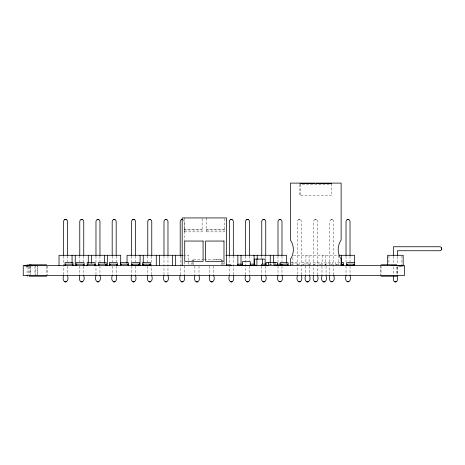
<?xml version="1.0" encoding="UTF-8"?>
<svg xmlns="http://www.w3.org/2000/svg" width="465" height="465" viewBox="0 0 465 465"><rect width="100%" height="100%" fill="white"/><g stroke="black" fill="none" stroke-linecap="round" stroke-linejoin="round"><path stroke-width="0.35" stroke-dasharray="2.33 1.74" d="M37.171 274.978L37.183 265.114M291.584 264.515C293.636 263.614 296.746 263.614 298.797 264.515M302.669 264.515C304.715 263.614 307.824 263.614 309.876 264.515M313.747 264.515C315.799 263.614 318.909 263.614 320.96 264.515M324.832 264.515C326.878 263.614 329.987 263.614 332.039 264.515M335.91 264.515L340.206 264.161M191.969 260.371L193.585 260.045L193.585 264.759M301.396 274.873L301.396 221.421C301.483 218.934 297.315 218.934 297.408 221.421L297.408 274.873M317.607 274.873L317.607 221.421C317.694 218.934 313.526 218.934 313.619 221.421L313.619 274.873M333.818 274.873L333.818 221.421C333.905 218.934 329.737 218.934 329.825 221.421L329.825 274.873M269.601 264.364L275.78 264.161M192.394 260.121L193.585 260.092M298.577 219.666L299.867 219.556M314.788 219.666L316.078 219.556M330.999 219.666L332.289 219.556M202.136 229.332L184.407 229.332L184.407 231.866L202.136 231.866L202.136 218.631M224.299 229.332L206.57 229.332L206.57 231.866L224.299 231.866L224.299 218.631M184.483 229.966L202.06 229.966M206.646 229.966L224.223 229.966L224.223 229.332M183.227 255.297L188.714 255.297L188.714 265.428M224.99 255.297L225.438 255.297M293.514 255.297L338.258 255.297M193.585 259.412L203.519 259.412M204.234 259.412L221.259 259.412M214.609 259.732L220.945 259.732M221.259 260.092L222.212 260.092M339.874 262.58L335.556 262.58L335.556 264.713M331.359 219.556L332.644 219.666M315.148 219.556L316.433 219.666M298.937 219.556L300.221 219.666M183.012 219.666L184.175 221.23L184.187 240.922M222.88 260.371L221.259 260.045L221.259 264.759M276.634 264.515L276.018 264.184A1.203 1.203 0 0 1 276.53 264.422M27.051 266.492L27.063 274.978M401.923 256.017L401.923 265.428M397.488 266.741L397.488 275.559M397.424 256.43L397.424 263.55M397.424 267.113L397.424 274.943M396.831 266.933L396.831 276.193M393.437 256.122L393.437 264.062M393.437 266.945L393.437 274.879M388.938 256.017L388.938 263.981M381.021 266.218L381.021 274.769M380.387 265.428L380.387 275.559M350.029 256.093L350.029 261.871M350.029 266.207L350.029 274.873M346.036 256.093L346.036 261.871M346.036 266.207L346.036 274.873M338.346 255.297L338.346 265.428M332.394 264.713L332.394 262.58L324.477 262.58L324.477 264.713M326.087 266.12L326.087 275.135M325.302 255.297L325.302 265.428M322.135 255.297L322.135 265.428M321.966 266.12L321.966 275.135M321.309 264.713L321.309 262.58L313.393 262.58L313.393 264.713M310.231 264.713L310.231 262.58L302.314 262.58L302.314 264.713M309.632 266.12L309.632 275.135M309.091 255.297L309.091 265.428M305.924 255.297L305.924 265.428M305.517 266.12L305.517 275.135M300.076 184.518L300.076 195.771M299.146 264.713L299.146 262.58L291.23 262.58L291.23 264.713M292.88 257.465L292.88 265.428M281.988 256.093L281.988 261.871M281.988 266.207L281.988 274.873M278 256.093L278 261.871M278 266.207L278 274.873M273.437 263.981L273.437 265.428M270.27 263.981L270.27 265.428M265.742 256.093L265.742 258.982M265.742 266.207L265.742 274.873M261.754 256.093L261.754 258.261M261.754 266.207L261.754 274.873M249.536 256.093L249.536 261.15M249.536 266.207L249.536 274.873M245.543 256.093L245.543 274.873M233.325 256.093L233.325 274.873M229.332 256.093L229.332 264.039M229.332 264.759L229.332 274.873M224.804 261.807L224.804 264.701M222.526 262.26L222.526 263.527A1.901 1.901 0 0 0 222.845 264.585M213.819 266.12L213.819 275.135M209.703 266.12L209.703 275.135M206.64 217.934L206.64 231.866M199.003 266.12L199.003 275.135M194.887 266.12L194.887 275.135M192.324 262.26L192.324 263.527A1.901 1.901 0 0 1 192.004 264.585M184.477 217.934L184.477 231.866M184.187 261.871L184.187 274.873M180.193 256.093L180.193 274.873M167.975 256.093L167.975 274.873M163.982 256.093L163.982 274.873M151.764 256.093L151.764 274.873M147.777 256.093L147.777 261.871M147.777 266.207L147.777 274.873M135.553 256.093L135.553 261.871M135.553 266.207L135.553 274.873M131.566 256.093L131.566 261.871M131.566 266.207L131.566 274.873M116.174 256.093L116.174 261.871M116.174 266.207L116.174 274.873M112.187 256.093L112.187 261.871M112.187 266.207L112.187 274.873M99.963 256.093L99.963 261.871M99.963 266.207L99.963 274.873M95.976 256.093L95.976 274.873M83.752 256.093L83.752 261.871M83.752 266.207L83.752 274.873M79.765 256.093L79.765 261.871M79.765 266.207L79.765 274.873M67.547 256.093L67.547 261.871M67.547 266.207L67.547 274.873M63.554 256.093L63.554 274.873M47.314 266.061L47.314 275.559M46.651 266.218L46.651 276.193M37.183 266.503L37.183 274.862M35.596 265.114L35.596 275.559M34.962 266.497L34.962 275.559M30.847 266.933L30.847 274.769M30.213 265.428L30.213 275.559M29.278 266.497L29.278 276.193M28.632 266.503L28.632 275.559M191.69 262.894A1.901 1.901 0 0 1 190.842 264.475M224.002 264.475A1.901 1.901 0 0 1 223.159 262.894M324.93 264.422A1.203 1.203 0 0 1 325.68 264.161M331.19 264.161A1.203 1.203 0 0 1 331.94 264.422M297.943 264.161A1.203 1.203 0 0 1 298.693 264.422M291.683 264.422A1.203 1.203 0 0 1 292.433 264.161M336.009 264.422A1.203 1.203 0 0 1 336.759 264.161M313.846 264.422A1.203 1.203 0 0 1 314.596 264.161M320.106 264.161A1.203 1.203 0 0 1 320.856 264.422M269.752 264.283A1.203 1.203 0 0 1 270.27 264.161M309.027 264.161A1.203 1.203 0 0 1 309.777 264.422M302.767 264.422A1.203 1.203 0 0 1 303.517 264.161M299.972 184.373L299.972 195.771L331.632 195.771L331.632 184.373L299.983 184.373"/><path stroke-width="0.7" d="M397.424 255.721L397.424 250.74L439.849 250.74C442.291 250.833 442.314 246.648 439.849 246.746L393.437 246.746L393.437 255.401M65.065 265.131L65.042 265.428L65.042 262.58L72.959 262.58L72.959 265.428L72.935 265.131M87.228 265.131L87.205 265.428L87.205 262.58L95.122 262.58L95.122 265.428L95.098 265.131M109.391 265.131L109.368 265.364A1.203 1.203 0 0 1 110.571 264.161L116.081 264.161A1.203 1.203 0 0 1 117.285 265.364M138.704 264.254L139.448 265.364L131.531 265.364L132.275 264.254M149.788 264.254L150.526 265.364L142.616 265.364L143.354 264.254M353.813 264.254L354.557 265.364L346.64 265.364L347.384 264.254M441.605 249.566L441.715 248.275M27.051 265.114L27.243 264.818M65.059 265.242L65.786 264.254M76.144 265.242L76.713 264.55M87.222 265.242L87.949 264.254M98.377 264.905L98.289 265.428L98.289 262.58L106.2 262.58L106.2 265.428L106.177 265.131M98.307 265.242L99.028 264.254M120.54 264.905L120.452 265.428L120.452 262.58L128.363 262.58L128.363 265.428L128.34 265.131M120.47 265.242L121.191 264.254M27.104 264.934L27.051 266.521M65.117 265.062L65.629 264.55M87.281 265.062L87.792 264.55M109.444 265.062L110.112 264.254M98.446 264.899L98.876 264.55M120.609 264.899L121.04 264.55M67.547 255.366L67.547 221.421C67.634 218.934 63.467 218.934 63.554 221.421L63.554 255.366M83.752 255.366L83.752 221.421C83.845 218.934 79.678 218.934 79.765 221.421L79.765 255.366M99.963 255.366L99.963 221.421C100.056 218.934 95.889 218.934 95.976 221.421L95.976 255.366M116.174 255.366L116.174 221.421C116.262 218.934 112.1 218.934 112.187 221.421L112.187 255.366M135.553 255.366L135.553 221.421C135.641 218.934 131.473 218.934 131.566 221.421L131.566 255.366M151.764 255.366L151.764 221.421C151.852 218.934 147.684 218.934 147.777 221.421L147.777 255.366M76.865 264.254L76.126 265.428L76.126 262.58L84.037 262.58L84.037 265.428L84.014 265.131M167.975 255.366L167.975 221.421C168.063 218.934 163.895 218.934 163.982 221.421L163.982 255.366M181.367 219.666L182.658 219.556L181.042 219.84L180.205 221.23L180.193 255.366M63.554 275.594C61.078 283.83 70.017 283.83 67.547 275.594M109.955 264.55L109.368 265.428L109.368 262.58L117.285 262.58L117.285 265.428L117.192 264.905M79.765 275.594C77.289 283.83 86.228 283.83 83.752 275.594M95.976 275.594C93.5 283.83 102.44 283.83 99.963 275.594M233.325 255.366L233.325 221.421C233.413 218.934 229.245 218.934 229.332 221.421L229.332 255.366M112.187 275.594C109.711 283.83 118.651 283.83 116.174 275.594M249.536 255.366L249.536 221.421C249.624 218.934 245.456 218.934 245.543 221.421L245.543 255.366M131.566 275.594C129.09 283.83 138.024 283.83 135.553 275.594M265.742 255.366L265.742 221.421C265.835 218.934 261.667 218.934 261.754 221.421L261.754 255.366M147.777 275.594C145.301 283.83 154.235 283.83 151.764 275.594M281.988 255.366L281.988 221.421C282.075 218.934 277.907 218.934 278 221.421L278 255.366M163.982 275.594C161.512 283.83 170.446 283.83 167.975 275.594M180.193 275.594C177.723 283.83 186.657 283.83 184.187 275.594M194.887 275.832C192.4 283.813 201.49 283.813 199.003 275.832M238.022 264.254L237.284 265.364L255.326 265.364L254.588 264.254M209.703 275.832C207.216 283.813 216.306 283.813 213.819 275.832M261.772 264.254L261.028 265.364L268.625 265.428L268.625 262.58M350.029 255.366L350.029 221.421C350.116 218.934 345.948 218.934 346.036 221.421L346.036 255.366M229.332 275.594C226.862 283.83 235.796 283.83 233.325 275.594M245.543 275.594C243.067 283.83 252.007 283.83 249.536 275.594M261.754 275.594C259.278 283.83 268.218 283.83 265.742 275.594M278 275.594C275.524 283.83 284.464 283.83 281.988 275.594M297.408 275.594C294.932 283.83 303.872 283.83 301.396 275.594M305.517 275.832C303.029 283.813 312.12 283.813 309.632 275.832M313.619 275.594C311.143 283.83 320.083 283.83 317.607 275.594M321.966 275.832C319.478 283.813 328.575 283.813 326.087 275.832M329.825 275.594C327.354 283.83 336.294 283.83 333.818 275.594M346.036 275.594C343.565 283.83 352.499 283.83 350.029 275.594M393.437 276.32C393.407 278.006 392.658 281.755 395.395 281.895C398.464 281.744 397.313 277.448 397.424 275.658M65.135 281.854L66.332 281.744M81.346 281.854L82.543 281.744M97.557 281.854L98.754 281.744M113.768 281.854L114.965 281.744M133.141 281.854L134.339 281.744M149.352 281.854L150.55 281.744M165.563 281.854L166.761 281.744M181.774 281.854L182.972 281.744M230.913 281.854L232.111 281.744M247.124 281.854L248.322 281.744M263.335 281.854L264.533 281.744M280.773 281.744L279.209 281.744M300.181 281.744L298.617 281.744M316.392 281.744L314.828 281.744M332.603 281.744L331.039 281.744M348.814 281.744L347.25 281.744M395.018 281.854L396.215 281.744M64.728 219.666L66.013 219.556M80.939 219.666L82.224 219.556M97.15 219.666L98.435 219.556M113.361 219.666L114.646 219.556M132.734 219.666L134.025 219.556M148.945 219.666L150.236 219.556M165.156 219.666L166.447 219.556M230.506 219.666L231.797 219.556M246.717 219.666L248.002 219.556M262.928 219.666L264.213 219.556M279.169 219.666L280.459 219.556M347.21 219.666L348.5 219.556M196.416 281.854L197.828 281.749M211.232 281.854L212.644 281.749M307.045 281.854L308.464 281.749M323.5 281.854L324.913 281.749M287.324 264.254L288.068 265.364L274.96 265.428L274.96 262.58M299.983 183.425L315.165 183.425M316.433 183.425L331.621 183.425M182.536 255.297L127.038 255.297L127.038 263.254M226.13 255.297L286.545 255.297L286.545 263.254M338.979 255.297L354.557 255.297L354.557 265.428M341.316 262.58L343.472 262.58L343.472 265.428M354.557 262.58L346.64 262.58L346.64 265.428M238.487 264.161L242.346 264.161M250.263 264.161L254.378 264.161M262.231 264.161L266.09 264.161M277.489 264.161L286.864 264.161A1.203 1.203 0 0 1 288.068 265.364M340.892 264.161L342.269 264.161A1.203 1.203 0 0 1 343.472 265.364L341.316 265.364M28.946 264.794L46.651 264.794M226.467 264.794L229.977 264.794A1.901 1.901 0 0 1 231.39 265.428M381.021 264.794L396.831 264.794M28.632 265.114L31.161 265.114M28.632 265.428L403.184 265.428L403.184 255.297L387.671 255.297L387.671 264.701M29.266 276.193L46.651 276.193M381.021 276.193L396.831 276.193M255.012 265.381L256.913 265.428L256.913 259.098M323.14 281.749L324.558 281.854M306.691 281.749L308.103 281.854M210.878 281.749L212.29 281.854M196.061 281.749L197.474 281.854M347.564 219.556L348.855 219.666M279.529 219.556L280.814 219.666M263.283 219.556L264.573 219.666M247.072 219.556L248.362 219.666M230.861 219.556L232.151 219.666M165.517 219.556L166.801 219.666M149.306 219.556L150.59 219.666M133.095 219.556L134.379 219.666M113.716 219.556L115.006 219.666M97.505 219.556L98.795 219.666M81.294 219.556L82.584 219.666M65.083 219.556L66.373 219.666M394.646 281.744L395.843 281.854M262.969 281.744L264.167 281.854M246.758 281.744L247.955 281.854M230.547 281.744L231.744 281.854M181.408 281.744L182.606 281.854M165.197 281.744L166.394 281.854M148.986 281.744L150.183 281.854M132.775 281.744L133.972 281.854M113.396 281.744L114.593 281.854M97.191 281.744L98.388 281.854M80.98 281.744L82.177 281.854M64.769 281.744L65.966 281.854M342.728 264.254L343.472 265.364M281.813 264.254L282.557 265.364M127.625 264.254L128.294 265.062M127.782 264.55L128.346 265.242M116.541 264.254L117.267 265.242M116.698 264.55L117.122 264.899M105.462 264.254L106.183 265.242M105.619 264.55L106.13 265.062M94.378 264.254L95.104 265.242M94.534 264.55L95.052 265.062M83.299 264.254L84.02 265.242M83.456 264.55L83.967 265.062M72.215 264.254L72.941 265.242M72.371 264.55L72.889 265.062M27.441 276.146L27.063 275.681M441.605 247.921L441.715 249.205M404.451 266.061L404.451 275.559L23.25 275.559L23.25 266.061M341.508 255.297L341.508 263.254M341.13 265.428L341.13 259.098C337.218 253.535 337.218 245.66 341.13 240.097L341.13 183.105L290.474 183.105L290.474 240.097C294.316 245.7 294.316 253.495 290.474 259.098L290.474 265.428M288.068 265.428L288.068 262.58L280.151 262.58L280.151 264.666M277.489 265.364L277.489 262.58L266.09 262.58L266.09 265.364M273.437 255.297L273.437 263.254M270.27 255.297L270.27 263.254M265.143 264.666L265.143 259.098L254.378 259.098L254.378 264.666M262.609 259.098L262.609 264.021M257.226 255.297L257.226 258.912M254.059 255.297L254.059 264.701M250.263 265.364L250.263 261.626L242.346 261.626L242.346 265.364M241.015 255.297L241.015 264.701M237.853 255.297L237.853 264.701M226.513 265.428L226.513 217.934L182.193 217.934L182.193 265.428M175.665 255.297L175.665 265.428M172.503 255.297L172.503 265.428M159.454 255.297L159.454 265.428M156.292 255.297L156.292 265.428M150.526 265.428L150.526 262.58L142.616 262.58L142.616 265.428M143.249 255.297L143.249 263.254M140.081 255.297L140.081 265.428M139.448 265.428L139.448 262.58L131.531 262.58L131.531 265.428M120.702 263.254L120.702 255.297L59.026 255.297L59.026 265.428M107.659 255.297L107.659 265.428M104.491 255.297L104.491 263.254M91.448 255.297L91.448 263.254M88.28 255.297L88.28 263.254M75.237 255.297L75.237 265.428M72.069 255.297L72.069 263.254M120.452 265.364A1.203 1.203 0 0 1 121.656 264.161L127.16 264.161A1.203 1.203 0 0 1 128.363 265.364M76.126 265.364A1.203 1.203 0 0 1 77.329 264.161L82.834 264.161A1.203 1.203 0 0 1 84.037 265.364M95.122 265.364A1.203 1.203 0 0 0 93.918 264.161L88.408 264.161A1.203 1.203 0 0 0 87.205 265.364M139.448 265.364A1.203 1.203 0 0 0 138.245 264.161L132.734 264.161A1.203 1.203 0 0 0 131.531 265.364M98.289 265.364A1.203 1.203 0 0 1 99.493 264.161L104.997 264.161A1.203 1.203 0 0 1 106.2 265.364M72.959 265.364A1.203 1.203 0 0 0 71.755 264.161L66.245 264.161A1.203 1.203 0 0 0 65.042 265.364M150.526 265.364A1.203 1.203 0 0 0 149.323 264.161L143.819 264.161A1.203 1.203 0 0 0 142.616 265.364M354.557 265.364A1.203 1.203 0 0 0 353.353 264.161L347.843 264.161A1.203 1.203 0 0 0 346.64 265.364M280.604 264.422A1.203 1.203 0 0 1 281.354 264.161M29.591 265.899C27.929 266.247 24.343 266.073 23.564 265.515L35.915 265.515L29.591 265.899M203.089 241.05L184.721 241.05L184.721 261.313L203.089 261.313L203.089 241.05M223.985 241.05L205.617 241.05L205.617 261.313L223.985 261.313L223.985 241.05M404.137 265.515L391.786 265.515L398.081 265.742C399.394 266.625 403.434 265.928 404.137 265.515"/></g></svg>
